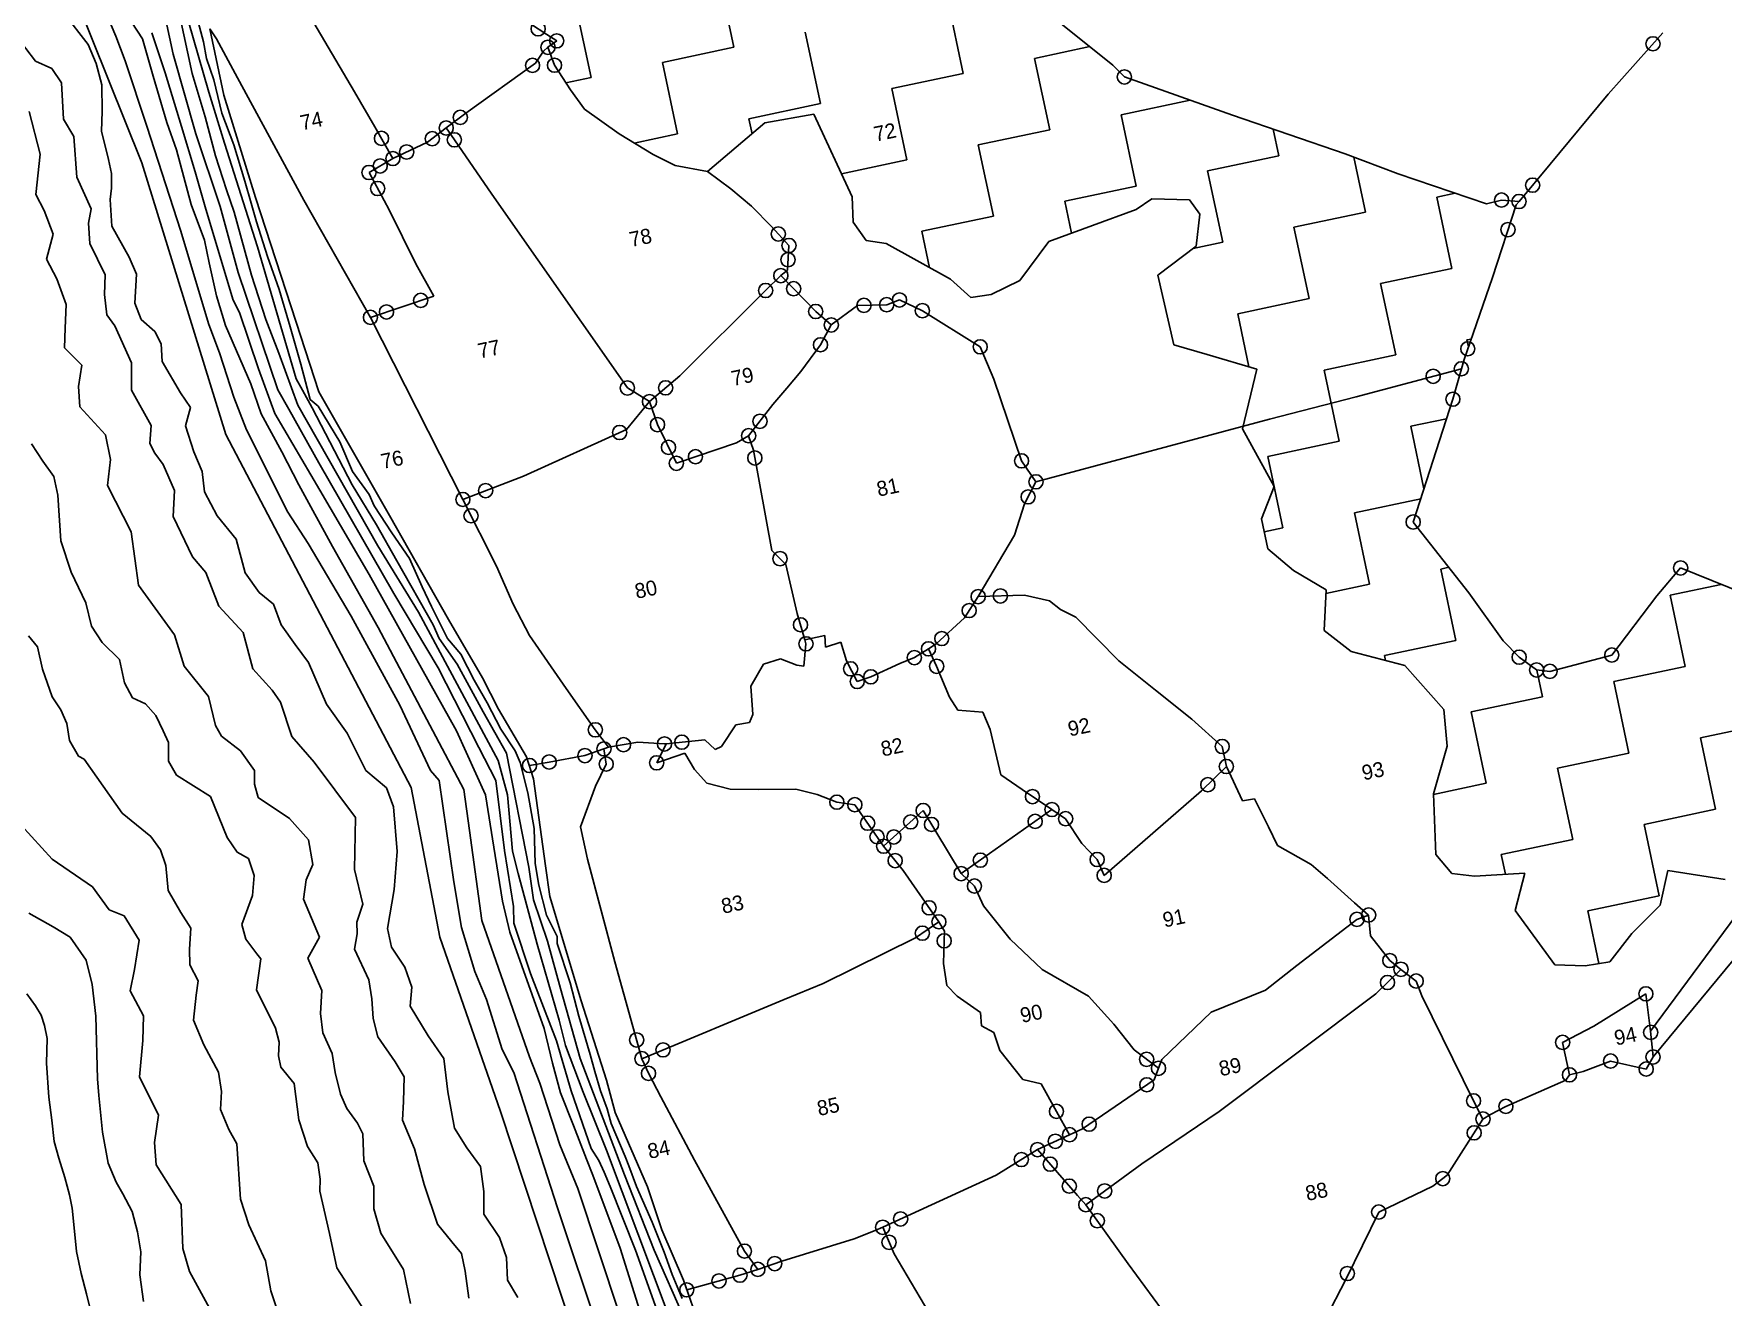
# Model space of a CAD drawing. Header units: metres. Extents: x 349664 to 353992, y 1754751 to 1758067.
# Drawn here: x 350568 to 351622, y 1755196 to 1755985 of the extents above; entities that cross this region are included whole.
import ezdxf
from ezdxf.enums import TextEntityAlignment as Align

# ---------------------------------------------------------------- set-up
doc = ezdxf.new("R2010")
doc.units = ezdxf.units.M
for name, color, linetype in [('LINE_WATER', 4, 'Continuous'), ('POLY_HATCH', 12, 'Continuous'), ('POLY_PARCEL', 6, 'Continuous'), ('POLY_ROAD', 30, 'Continuous'), ('POLY_WATER', 4, 'Continuous'), ('TEXT_PARCEL', 7, 'Continuous'), ('V_BOUND_LINE', 7, 'Continuous')]:
    doc.layers.add(name, color=color, linetype=linetype)
doc.styles.add('kruti dev 050', font='')
doc.styles.get('kruti dev 050').set_extended_font_data('Kruti Dev 050')

msp = doc.modelspace()

# ---------------------------------------------------------------- linework, layer by layer
for centre in [(350882.4, 1755988.3), (350888.5, 1755976.8), (350894, 1755980.8), (351578.4, 1755979), (350878.9, 1755965.5), (350892.6, 1755965.6), (351248.4, 1755958.3), (350833.8, 1755933), (350784.6, 1755919.9), (350816.3, 1755919.7), (350825, 1755926.4), (350800.3, 1755911.4), (350830.1, 1755919), (350776.8, 1755898.6), (350783.8, 1755902.7), (350791.7, 1755907.3), (350782.2, 1755888.6), (351503.3, 1755890.7), (351483.9, 1755881.4), (351494.8, 1755880.5), (351032.3, 1755860.2), (351487.9, 1755862.9), (351039, 1755853), (351038.4, 1755844.1), (351024.4, 1755824.9), (351033.9, 1755834.2), (351041.9, 1755826), (350809.1, 1755818.7), (351085.8, 1755815.6), (351100, 1755816), (351108, 1755819), (350777.7, 1755808.1), (350787.7, 1755811.5), (351055.7, 1755811.8), (351065.4, 1755803.4), (351122.3, 1755812.3), (351058.7, 1755791), (351158.4, 1755789.7), (351462.8, 1755788.5), (351458.8, 1755776), (350938.1, 1755764), (350962, 1755764.1), (351441.2, 1755771.3), (350951.9, 1755755.5), (351453.5, 1755757), (350956.9, 1755741.1), (351020.9, 1755743.2), (350933.3, 1755736.2), (351013.8, 1755734.2), (350963.8, 1755726.9), (350980.6, 1755721.1), (351017.7, 1755720.3), (350968.7, 1755717), (351184.2, 1755718.5), (350849.6, 1755699.9), (351193.2, 1755705.4), (350835.4, 1755694.4), (351188.3, 1755696), (350840.5, 1755684.2), (351428.7, 1755680.3), (351033.4, 1755657.4), (351595.7, 1755651.6), (351151.5, 1755625), (351157.1, 1755633.7), (351171, 1755634.1), (351046.2, 1755616.1), (351049.6, 1755604.2), (351134.4, 1755607.5), (351117.3, 1755595.6), (351126.1, 1755601.1), (351494.9, 1755595.9), (351552.7, 1755597.2), (351077.5, 1755588.6), (351090.1, 1755583.6), (351131.2, 1755590.2), (351505.8, 1755587.9), (351514.1, 1755587), (351081.6, 1755580.7), (350918.1, 1755550.5), (350935.7, 1755541.2), (350961.3, 1755541.7), (350972.1, 1755542.8), (351309.5, 1755540.1), (350889.3, 1755530.4), (350911.6, 1755534.4), (350923.5, 1755538.6), (350924.9, 1755529.1), (350956.4, 1755529.9), (350877, 1755528.2), (351312.1, 1755527.6), (351191, 1755508.8), (351300.5, 1755516.2), (351068.9, 1755505.3), (351080.1, 1755503.7), (351122.8, 1755500.1), (351203.2, 1755500.7), (351088.1, 1755492.2), (351115, 1755493), (351128, 1755491.4), (351192.7, 1755493.3), (351211.7, 1755495), (351094, 1755483.7), (351098.1, 1755477.8), (351104.5, 1755483.6), (351105.3, 1755468.8), (351158.5, 1755469.1), (351231.4, 1755469.5), (351146.5, 1755460.7), (351235.8, 1755459.6), (351154.8, 1755452.9), (351126.5, 1755439.3), (351400.9, 1755434.8), (351122.3, 1755423.5), (351132.6, 1755430.6), (351393.6, 1755432.1), (351135.9, 1755418.7), (351414.1, 1755406.4), (351412.7, 1755392.7), (351421.1, 1755400.9), (351430.6, 1755393.6), (351574, 1755385.6), (351577, 1755361.5), (350943.9, 1755356.8), (350960.4, 1755350.6), (351522, 1755355.3), (350947.2, 1755345.1), (351262.3, 1755344.7), (351269.7, 1755339.1), (351552, 1755343.6), (351578.5, 1755346.2), (350951.3, 1755335.9), (351262.4, 1755328.8), (351526.3, 1755335), (351574.2, 1755338.6), (351466.4, 1755318.8), (351206, 1755312.2), (351486.6, 1755315.3), (351214.2, 1755297.6), (351226.4, 1755304.2), (351466.8, 1755298.8), (351472.3, 1755307.4), (351194.2, 1755288.3), (351205.3, 1755293.5), (351184.1, 1755282.1), (351202.1, 1755279.2), (351214, 1755265.5), (351447.2, 1755270.2), (351236.1, 1755262.5), (351108.7, 1755245), (351224.3, 1755253.9), (351407.2, 1755249.3), (351097.5, 1755239.8), (351231.5, 1755243.9), (351011.2, 1755224.9), (351101.5, 1755230.4), (351019.6, 1755213.5), (351030.1, 1755217.1), (350995.3, 1755206.3), (351008.4, 1755209.9), (351387.6, 1755210.9), (350975.2, 1755200.7)]:
    msp.add_circle(centre, 4.43)
at = {"layer": 'LINE_WATER'}
for p, q in [((350634.9, 1755904.6), (350568.3, 1756071)), ((350618.8, 1755983.8), (350589.3, 1756053.1)), ((350601.4, 1755978.6), (350586.2, 1755998.1)), ((350658.3, 1755998.1), (350666.3, 1755960.5)), ((350676.8, 1755948.8), (350660.8, 1756004.4)), ((350668.7, 1755998.2), (350673.4, 1755980.3)), ((350635.3, 1755982), (350628.8, 1755992.3)), ((350654.5, 1755972.5), (350650, 1755993.7)), ((350568.5, 1755968.2), (350556.5, 1755984)), ((350606.4, 1755966.7), (350601.4, 1755978.6)), ((350624.6, 1755968.4), (350618.8, 1755983.8)), ((350642, 1755958.8), (350635.3, 1755982)), ((350641.2, 1755985.9), (350649.5, 1755960.9)), ((350673.4, 1755980.3), (350675.4, 1755969.8)), ((350578.7, 1755963.6), (350568.5, 1755968.2)), ((350609.9, 1755953.3), (350606.4, 1755966.7)), ((350638.1, 1755927.6), (350624.6, 1755968.4)), ((350668.7, 1755922.8), (350654.5, 1755972.5)), ((350675.4, 1755969.8), (350679.9, 1755956.5)), ((350584.9, 1755954.5), (350578.7, 1755963.6)), ((350650.6, 1755929.8), (350642, 1755958.8)), ((350649.5, 1755960.9), (350659.7, 1755927.3)), ((350666.3, 1755960.5), (350674.5, 1755933.4)), ((350679.9, 1755956.5), (350685, 1755935.6)), ((350586, 1755932), (350584.9, 1755954.5)), ((350610.3, 1755936.8), (350609.9, 1755953.3)), ((350686.6, 1755917), (350676.8, 1755948.8)), ((350571.5, 1755910), (350564.6, 1755936.8)), ((350609.8, 1755924.4), (350610.3, 1755936.8)), ((350685, 1755935.6), (350692.3, 1755915.9)), ((350592.6, 1755921), (350586, 1755932)), ((350614.1, 1755906.8), (350609.8, 1755924.4)), ((350659.4, 1755861.9), (350638.1, 1755927.6)), ((350656.7, 1755912.7), (350650.6, 1755929.8)), ((350659.7, 1755927.3), (350668.2, 1755899)), ((350674.5, 1755933.4), (350680.9, 1755909)), ((350594.3, 1755895.6), (350592.6, 1755921)), ((350683.9, 1755877.4), (350668.7, 1755922.8)), ((350707.1, 1755852.1), (350686.6, 1755917)), ((350692.3, 1755915.9), (350699.3, 1755893.1)), ((350568.8, 1755884.8), (350571.5, 1755910)), ((350616, 1755898), (350614.1, 1755906.8)), ((350687.5, 1755735), (350634.9, 1755904.6)), ((350665.8, 1755878.6), (350656.7, 1755912.7)), ((350680.9, 1755909), (350687.8, 1755887.7)), ((350603.4, 1755875.9), (350594.3, 1755895.6)), ((350616.1, 1755888.8), (350616, 1755898)), ((350668.2, 1755899), (350674.9, 1755875.8)), ((350699.3, 1755893.1), (350703.3, 1755879.5)), ((350574, 1755874.8), (350568.8, 1755884.8)), ((350615.1, 1755881.8), (350616.1, 1755888.8)), ((350616.2, 1755865), (350615.1, 1755881.8)), ((350687.8, 1755887.7), (350692.6, 1755873.9)), ((350579.6, 1755860), (350574, 1755874.8)), ((350601.6, 1755867), (350603.4, 1755875.9)), ((350674.1, 1755856.4), (350665.8, 1755878.6)), ((350674.9, 1755875.8), (350691.9, 1755818.8)), ((350695.1, 1755836.1), (350683.9, 1755877.4)), ((350692.6, 1755873.9), (350703.4, 1755834.4)), ((350703.3, 1755879.5), (350706.5, 1755867.8)), ((350602.4, 1755854.2), (350601.6, 1755867)), ((350627, 1755845.8), (350616.2, 1755865)), ((350676.6, 1755804.2), (350659.4, 1755861.9)), ((350706.5, 1755867.8), (350713.5, 1755846.1)), ((350575.5, 1755844.4), (350579.6, 1755860)), ((350612.1, 1755834.7), (350602.4, 1755854.2)), ((350677.1, 1755842.2), (350674.1, 1755856.4)), ((350731.3, 1755769.8), (350707.1, 1755852.1)), ((350581.8, 1755832.2), (350575.5, 1755844.4)), ((350631.7, 1755835.1), (350627, 1755845.8)), ((350681.5, 1755821.6), (350677.1, 1755842.2)), ((350713.5, 1755846.1), (350720.7, 1755825.5)), ((350587.7, 1755816.2), (350581.8, 1755832.2)), ((350611.6, 1755822.3), (350612.1, 1755834.7)), ((350630.6, 1755817), (350631.7, 1755835.1)), ((350719.8, 1755762.8), (350695.1, 1755836.1)), ((350703.4, 1755834.4), (350712.3, 1755806.7)), ((350613.1, 1755809.7), (350611.6, 1755822.3)), ((350687.2, 1755803.1), (350681.5, 1755821.6)), ((350691.9, 1755818.8), (350696, 1755811.1)), ((350720.7, 1755825.5), (350727.6, 1755802.2)), ((350587.1, 1755801.4), (350587.7, 1755816.2)), ((350618.2, 1755802.8), (350613.1, 1755809.7)), ((350634.6, 1755806.8), (350630.6, 1755817)), ((350696, 1755811.1), (350707.7, 1755776)), ((350586.7, 1755789), (350587.1, 1755801.4)), ((350628.6, 1755779.8), (350618.2, 1755802.8)), ((350643, 1755799.3), (350634.6, 1755806.8)), ((350647.1, 1755791.6), (350643, 1755799.3)), ((350683.6, 1755785.4), (350676.6, 1755804.2)), ((350703, 1755766.7), (350687.2, 1755803.1)), ((350712.3, 1755806.7), (350720.5, 1755785.7)), ((350727.6, 1755802.2), (350734.2, 1755778.8)), ((350597.5, 1755778.3), (350586.7, 1755789)), ((350647.6, 1755780.6), (350647.1, 1755791.6)), ((350595.4, 1755765), (350597.5, 1755778.3)), ((350628.6, 1755762.6), (350628.6, 1755779.8)), ((350659.1, 1755760.9), (350647.6, 1755780.6)), ((350692.4, 1755758.3), (350683.6, 1755785.4)), ((350707.7, 1755776), (350718, 1755748)), ((350720.5, 1755785.7), (350732.3, 1755753.3)), ((350734.2, 1755778.8), (350740, 1755756.9)), ((350709.4, 1755747.8), (350703, 1755766.7)), ((350735.3, 1755762.7), (350731.3, 1755769.8)), ((350596.3, 1755752.2), (350595.4, 1755765)), ((350640.7, 1755740.5), (350628.6, 1755762.6)), ((350665.4, 1755751.8), (350659.1, 1755760.9)), ((350700.4, 1755737.9), (350692.4, 1755758.3)), ((350726.7, 1755750.7), (350719.8, 1755762.8)), ((350741.3, 1755751.6), (350735.3, 1755762.7)), ((350740, 1755756.9), (350745, 1755752.7)), ((350612.3, 1755734.7), (350596.3, 1755752.2)), ((350662.3, 1755740.3), (350665.4, 1755751.8)), ((350722.4, 1755724.1), (350709.4, 1755747.8)), ((350718, 1755748), (350746, 1755700.1)), ((350745.5, 1755717.2), (350726.7, 1755750.7)), ((350732.3, 1755753.3), (350782.3, 1755665.4)), ((350766.3, 1755703.6), (350741.3, 1755751.6)), ((350745, 1755752.7), (350758.5, 1755730.3)), ((350615.5, 1755719.4), (350612.3, 1755734.7)), ((350640, 1755729.3), (350640.7, 1755740.5)), ((350667.5, 1755724.2), (350662.3, 1755740.3)), ((350803.1, 1755514.5), (350687.5, 1755735)), ((350726.1, 1755686.4), (350700.4, 1755737.9)), ((350566, 1755729.2), (350573.2, 1755718.4)), ((350643.1, 1755723.2), (350640, 1755729.3)), ((350672.6, 1755711.8), (350667.5, 1755724.2)), ((350732.9, 1755703.5), (350722.4, 1755724.1)), ((350758.5, 1755730.3), (350766.5, 1755711.8)), ((350573.2, 1755718.4), (350580.1, 1755708.8)), ((350613.5, 1755703), (350615.5, 1755719.4)), ((350648.3, 1755716.3), (350643.1, 1755723.2)), ((350655.4, 1755700), (350648.3, 1755716.3)), ((350792.4, 1755635.6), (350745.5, 1755717.2)), ((350580.1, 1755708.8), (350582.6, 1755697)), ((350628.2, 1755674.1), (350613.5, 1755703)), ((350674, 1755699.1), (350672.6, 1755711.8)), ((350754.1, 1755665.1), (350732.9, 1755703.5)), ((350781.4, 1755678.5), (350766.3, 1755703.6)), ((350766.5, 1755711.8), (350776.9, 1755697.5)), ((350582.6, 1755697), (350584.4, 1755668.5)), ((350654.5, 1755683.8), (350655.4, 1755700)), ((350682.1, 1755684.2), (350674, 1755699.1)), ((350746, 1755700.1), (350776.8, 1755647.6)), ((350776.9, 1755697.5), (350780.1, 1755690.5)), ((350666.6, 1755658.6), (350654.5, 1755683.8)), ((350693.9, 1755669.5), (350682.1, 1755684.2)), ((350738.9, 1755666.9), (350726.1, 1755686.4)), ((350780.1, 1755690.5), (350791.1, 1755673.6)), ((350632.8, 1755640.8), (350628.2, 1755674.1)), ((350794.2, 1755656), (350781.4, 1755678.5)), ((350791.1, 1755673.6), (350802.1, 1755657.6)), ((350584.4, 1755668.5), (350590.9, 1755648.9)), ((350699.5, 1755648.5), (350693.9, 1755669.5)), ((350765.7, 1755621.5), (350738.9, 1755666.9)), ((350782.6, 1755614.5), (350754.1, 1755665.1)), ((350782.3, 1755665.4), (350807.7, 1755624)), ((350674.9, 1755648.7), (350666.6, 1755658.6)), ((350816.9, 1755616.1), (350794.2, 1755656)), ((350802.1, 1755657.6), (350809.9, 1755639.9)), ((350590.9, 1755648.9), (350599.9, 1755629.9)), ((350655.4, 1755609.9), (350632.8, 1755640.8)), ((350683, 1755627.7), (350674.9, 1755648.7)), ((350708.3, 1755636.2), (350699.5, 1755648.5)), ((350776.8, 1755647.6), (350831.4, 1755549.8)), ((350809.9, 1755639.9), (350815.8, 1755627.6)), ((350599.9, 1755629.9), (350603.6, 1755615.3)), ((350717.2, 1755628.9), (350708.3, 1755636.2)), ((350721.9, 1755616), (350717.2, 1755628.9)), ((350820, 1755589.2), (350792.4, 1755635.6)), ((350698.2, 1755611.2), (350683, 1755627.7)), ((350796, 1755565.8), (350765.7, 1755621.5)), ((350807.7, 1755624), (350857.5, 1755531.3)), ((350815.8, 1755627.6), (350821.3, 1755616.7)), ((350564.2, 1755609.2), (350569.9, 1755602.4)), ((350603.6, 1755615.3), (350610.1, 1755605)), ((350661.4, 1755590.2), (350655.4, 1755609.9)), ((350704.3, 1755588.6), (350698.2, 1755611.2)), ((350730.6, 1755603.7), (350721.9, 1755616)), ((350816.6, 1755549.8), (350782.6, 1755614.5)), ((350820.5, 1755607.6), (350816.9, 1755616.1)), ((350831.9, 1755591.6), (350820.5, 1755607.6)), ((350821.3, 1755616.7), (350825.8, 1755607.6)), ((350825.8, 1755607.6), (350834.1, 1755597.7)), ((350569.9, 1755602.4), (350572.9, 1755588.3)), ((350610.1, 1755605), (350621, 1755594.4)), ((350739.1, 1755592.6), (350730.6, 1755603.7)), ((350834.1, 1755597.7), (350842.5, 1755581.6)), ((350572.9, 1755588.3), (350579, 1755571.1)), ((350621, 1755594.4), (350624.1, 1755579.9)), ((350676.5, 1755571.3), (350661.4, 1755590.2)), ((350716.4, 1755575.2), (350704.3, 1755588.6)), ((350750.2, 1755566.6), (350739.1, 1755592.6)), ((350845.4, 1755539.5), (350820, 1755589.2)), ((350848, 1755561.8), (350831.9, 1755591.6)), ((350624.1, 1755579.9), (350629.1, 1755570.5)), ((350842.5, 1755581.6), (350850.5, 1755567.3)), ((350579, 1755571.1), (350584.4, 1755563)), ((350629.1, 1755570.5), (350637.3, 1755566.7)), ((350637.3, 1755566.7), (350643.8, 1755559.4)), ((350680.9, 1755553.1), (350676.5, 1755571.3)), ((350721.6, 1755567.7), (350716.4, 1755575.2)), ((350728.6, 1755546.4), (350721.6, 1755567.7)), ((350763.2, 1755548.5), (350750.2, 1755566.6)), ((350815.1, 1755525.1), (350796, 1755565.8)), ((350850.5, 1755567.3), (350859, 1755551)), ((350584.4, 1755563), (350588.1, 1755554.5)), ((350588.1, 1755554.5), (350589.7, 1755543.8)), ((350643.8, 1755559.4), (350648.3, 1755549.9)), ((350862.7, 1755536), (350848, 1755561.8)), ((350648.3, 1755549.9), (350651.6, 1755542.6)), ((350684.8, 1755546.6), (350680.9, 1755553.1)), ((350696.6, 1755537.4), (350684.8, 1755546.6)), ((350742.5, 1755530.3), (350728.6, 1755546.4)), ((350774.9, 1755525.1), (350763.2, 1755548.5)), ((350836, 1755513.3), (350816.6, 1755549.8)), ((350831.4, 1755549.8), (350849.6, 1755510)), ((350859, 1755551), (350868.1, 1755537.4)), ((350589.7, 1755543.8), (350595.5, 1755534)), ((350595.5, 1755534), (350598.9, 1755532.2)), ((350651.6, 1755542.6), (350651.6, 1755530.9)), ((350705.3, 1755525.1), (350696.6, 1755537.4)), ((350855.9, 1755518.9), (350845.4, 1755539.5)), ((350876.6, 1755464.7), (350862.7, 1755536)), ((350868.1, 1755537.4), (350871.1, 1755530)), ((350598.9, 1755532.2), (350622.7, 1755498.5)), ((350651.6, 1755530.9), (350656.6, 1755522.1)), ((350705.3, 1755516.5), (350705.3, 1755525.1)), ((350768.3, 1755495.7), (350742.5, 1755530.3)), ((350787.7, 1755514.3), (350774.9, 1755525.1)), ((350820.7, 1755518.9), (350815.1, 1755525.1)), ((350857.5, 1755531.3), (350863.3, 1755509.8)), ((350871.1, 1755530), (350876, 1755511.2)), ((350656.6, 1755522.1), (350677.9, 1755508.8)), ((350707.6, 1755508.3), (350705.3, 1755516.5)), ((350792.1, 1755502.3), (350787.7, 1755514.3)), ((350821, 1755421.1), (350803.1, 1755514.5)), ((350829.8, 1755455.6), (350820.7, 1755518.9)), ((350839.6, 1755487.7), (350836, 1755513.3)), ((350861.4, 1755475.2), (350855.9, 1755518.9)), ((350677.9, 1755508.8), (350688.2, 1755483.3)), ((350727.1, 1755495.2), (350707.6, 1755508.3)), ((350794.3, 1755474.5), (350792.1, 1755502.3)), ((350849.6, 1755510), (350854.7, 1755477.2)), ((350863.3, 1755509.8), (350866.4, 1755474.8)), ((350876, 1755511.2), (350880, 1755488.9)), ((350622.7, 1755498.5), (350640.6, 1755483.8)), ((350739.1, 1755481.8), (350727.1, 1755495.2)), ((350767.7, 1755463.2), (350768.3, 1755495.7)), ((350578.9, 1755469.8), (350559.6, 1755491)), ((350640.6, 1755483.8), (350646.7, 1755475.5)), ((350688.2, 1755483.3), (350694.4, 1755474.1)), ((350741.7, 1755466.4), (350739.1, 1755481.8)), ((350847.2, 1755431.5), (350839.6, 1755487.7)), ((350880, 1755488.9), (350880.6, 1755467)), ((350646.7, 1755475.5), (350650, 1755465.7)), ((350694.4, 1755474.1), (350701.5, 1755470.1)), ((350701.5, 1755470.1), (350705, 1755459.5)), ((350792.6, 1755450.8), (350794.3, 1755474.5)), ((350854.7, 1755477.2), (350860.1, 1755443.4)), ((350867, 1755440.1), (350861.4, 1755475.2)), ((350866.4, 1755474.8), (350870, 1755460.8)), ((350604.1, 1755452.4), (350578.9, 1755469.8)), ((350650, 1755465.7), (350651.4, 1755450.1)), ((350737.6, 1755456.9), (350741.7, 1755466.4)), ((350772.9, 1755441.6), (350767.7, 1755463.2)), ((350870, 1755460.8), (350881.8, 1755416.6)), ((350879.6, 1755444.4), (350876.6, 1755464.7)), ((350880.6, 1755467), (350882.8, 1755453.4)), ((350614.5, 1755438), (350604.1, 1755452.4)), ((350651.4, 1755450.1), (350659.3, 1755436.3)), ((350705, 1755459.5), (350704, 1755447)), ((350735.8, 1755444.8), (350737.6, 1755456.9)), ((350788.4, 1755426.5), (350792.6, 1755450.8)), ((350834.6, 1755427.1), (350829.8, 1755455.6)), ((350882.8, 1755453.4), (350887.6, 1755434.8)), ((350704, 1755447), (350697.3, 1755429)), ((350745.8, 1755421.1), (350735.8, 1755444.8)), ((350769.2, 1755430.3), (350772.9, 1755441.6)), ((350860.1, 1755443.4), (350864.8, 1755424.1)), ((350867.3, 1755429.7), (350867, 1755440.1)), ((350888.2, 1755418.5), (350879.6, 1755444.4)), ((350579.7, 1755427.5), (350564.4, 1755436)), ((350623.9, 1755434.4), (350614.5, 1755438)), ((350633.3, 1755419.2), (350623.9, 1755434.4)), ((350659.3, 1755436.3), (350665.6, 1755426.6)), ((350697.3, 1755429), (350699.9, 1755419.7)), ((350769.5, 1755423), (350769.2, 1755430.3)), ((350876.9, 1755346.3), (350847.2, 1755431.5)), ((350877.7, 1755398.3), (350867.3, 1755429.7)), ((350887.6, 1755434.8), (350894.3, 1755421.5)), ((350590.3, 1755421.1), (350579.7, 1755427.5)), ((350600.2, 1755406.6), (350590.3, 1755421.1)), ((350630.4, 1755400.7), (350633.3, 1755419.2)), ((350665.6, 1755426.6), (350664.7, 1755413.5)), ((350699.9, 1755419.7), (350706.7, 1755410.6)), ((350738.7, 1755407.9), (350745.8, 1755421.1)), ((350767.8, 1755413.4), (350769.5, 1755423)), ((350790.9, 1755414.7), (350788.4, 1755426.5)), ((350858.8, 1755312.2), (350821, 1755421.1)), ((350842.8, 1755399.6), (350834.6, 1755427.1)), ((350864.8, 1755424.1), (350886.1, 1755364)), ((350896.3, 1755388.9), (350888.2, 1755418.5)), ((350894.3, 1755421.5), (350894.3, 1755417)), ((350664.7, 1755413.5), (350664.9, 1755403.7)), ((350709.2, 1755407.5), (350706.5, 1755388.2)), ((350706.7, 1755410.6), (350709.2, 1755407.5)), ((350747.3, 1755387.6), (350738.7, 1755407.9)), ((350776.7, 1755394.4), (350767.8, 1755413.4)), ((350799.1, 1755402.3), (350790.9, 1755414.7)), ((350881.8, 1755416.6), (350895.5, 1755369.1)), ((350894.3, 1755417), (350902.3, 1755392.4)), ((350604, 1755391.4), (350600.2, 1755406.6)), ((350627.7, 1755387.4), (350630.4, 1755400.7)), ((350664.9, 1755403.7), (350670.1, 1755393.7)), ((350803.6, 1755389.7), (350799.1, 1755402.3)), ((350850.2, 1755382), (350842.8, 1755399.6)), ((350885.8, 1755377.3), (350877.7, 1755398.3)), ((350563.2, 1755385.7), (350568.5, 1755378.2)), ((350606.3, 1755371.6), (350604, 1755391.4)), ((350635.9, 1755371.9), (350627.7, 1755387.4)), ((350670.1, 1755393.7), (350668.9, 1755384.8)), ((350706.5, 1755388.2), (350718.4, 1755364.2)), ((350746.6, 1755373.3), (350747.3, 1755387.6)), ((350778.6, 1755382.5), (350776.7, 1755394.4)), ((350802.4, 1755377.8), (350803.6, 1755389.7)), ((350908.6, 1755345.3), (350896.3, 1755388.9)), ((350902.3, 1755392.4), (350907.9, 1755371.7)), ((350568.5, 1755378.2), (350572.2, 1755372.3)), ((350668.9, 1755384.8), (350667.3, 1755369.1)), ((350779.4, 1755370.3), (350778.6, 1755382.5)), ((350813.7, 1755359.3), (350802.4, 1755377.8)), ((350859.9, 1755350.9), (350850.2, 1755382)), ((350893.9, 1755356.3), (350885.8, 1755377.3)), ((350572.2, 1755372.3), (350574.2, 1755365.9)), ((350574.2, 1755365.9), (350575.9, 1755357.7)), ((350607.2, 1755332.5), (350606.3, 1755371.6)), ((350635.5, 1755356.4), (350635.9, 1755371.9)), ((350667.3, 1755369.1), (350673.6, 1755353.8)), ((350747.9, 1755361.2), (350746.6, 1755373.3)), ((350782.4, 1755358.7), (350779.4, 1755370.3)), ((350895.5, 1755369.1), (350899.5, 1755353.3)), ((350907.9, 1755371.7), (350914.9, 1755347.7)), ((350575.9, 1755357.7), (350575.5, 1755342.2)), ((350633.5, 1755333.8), (350635.5, 1755356.4)), ((350718.4, 1755364.2), (350720.8, 1755355.5)), ((350720.8, 1755355.5), (350720.2, 1755346.8)), ((350753.7, 1755348.3), (350747.9, 1755361.2)), ((350793.1, 1755343.1), (350782.4, 1755358.7)), ((350823.5, 1755345.3), (350813.7, 1755359.3)), ((350886.1, 1755364), (350891.3, 1755342.4)), ((350903, 1755325), (350893.9, 1755356.3)), ((350673.6, 1755353.8), (350682.8, 1755336.7)), ((350720.2, 1755346.8), (350721.7, 1755339.7)), ((350755.6, 1755336.4), (350753.7, 1755348.3)), ((350826, 1755324.3), (350823.5, 1755345.3)), ((350867.3, 1755336.4), (350859.9, 1755350.9)), ((350883.4, 1755329.9), (350876.9, 1755346.3)), ((350899.5, 1755353.3), (350910.5, 1755324.2)), ((350936.3, 1755272.5), (350908.6, 1755345.3)), ((350914.9, 1755347.7), (350917.8, 1755337.1)), ((350575.5, 1755342.2), (350576.9, 1755321)), ((350645.3, 1755309.9), (350633.5, 1755333.8)), ((350682.8, 1755336.7), (350684.8, 1755324.5)), ((350721.7, 1755339.7), (350730, 1755329.7)), ((350759.1, 1755323), (350755.6, 1755336.4)), ((350798.8, 1755333.8), (350793.1, 1755343.1)), ((350798.4, 1755318.4), (350798.8, 1755333.8)), ((350894.4, 1755252), (350867.3, 1755336.4)), ((350891.3, 1755342.4), (350896.4, 1755323.8)), ((350917.8, 1755337.1), (350921.3, 1755325)), ((350608.1, 1755322.2), (350607.2, 1755332.5)), ((350684.8, 1755324.5), (350684.1, 1755313.3)), ((350730, 1755329.7), (350732.9, 1755307)), ((350762.9, 1755313.9), (350759.1, 1755323)), ((350830.2, 1755301.8), (350826, 1755324.3)), ((350895.9, 1755291.3), (350883.4, 1755329.9)), ((350896.4, 1755323.8), (350904.5, 1755303.3)), ((350915.6, 1755289.1), (350903, 1755325)), ((350910.5, 1755324.2), (350925, 1755287.9)), ((350921.3, 1755325), (350925.4, 1755313.7)), ((350576.9, 1755321), (350578.7, 1755306.6)), ((350610.5, 1755299.3), (350608.1, 1755322.2)), ((350684.1, 1755313.3), (350689.2, 1755300.8)), ((350769.7, 1755304.9), (350762.9, 1755313.9)), ((350797.8, 1755306.8), (350798.4, 1755318.4)), ((350909.7, 1755158.7), (350858.8, 1755312.2)), ((350925.4, 1755313.7), (350928, 1755304.7)), ((350578.7, 1755306.6), (350580.2, 1755293.4)), ((350642.8, 1755292.7), (350645.3, 1755309.9)), ((350732.9, 1755307), (350738.3, 1755290.3)), ((350773, 1755298.2), (350769.7, 1755304.9)), ((350805.3, 1755288.7), (350797.8, 1755306.8)), ((350837.8, 1755289.4), (350830.2, 1755301.8)), ((350904.5, 1755303.3), (350912.6, 1755282.3)), ((350928, 1755304.7), (350936.7, 1755284.1)), ((350580.2, 1755293.4), (350583.1, 1755282.9)), ((350614, 1755279.8), (350610.5, 1755299.3)), ((350643.9, 1755278.8), (350642.8, 1755292.7)), ((350689.2, 1755300.8), (350694.2, 1755292)), ((350694.2, 1755292), (350696.5, 1755257.4)), ((350773.5, 1755281.3), (350773, 1755298.2)), ((350907.2, 1755264.1), (350895.9, 1755291.3)), ((350583.1, 1755282.9), (350586.9, 1755270.8)), ((350738.3, 1755290.3), (350744.8, 1755280)), ((350779.9, 1755265.5), (350773.5, 1755281.3)), ((350811.2, 1755266.5), (350805.3, 1755288.7)), ((350846.4, 1755277.7), (350837.8, 1755289.4)), ((350912.6, 1755282.3), (350916.6, 1755272.3)), ((350920.3, 1755281.5), (350915.6, 1755289.1)), ((350923.7, 1755274.2), (350920.3, 1755281.5)), ((350925, 1755287.9), (350964.3, 1755183.8)), ((350936.7, 1755284.1), (350939.1, 1755278.2)), ((350586.9, 1755270.8), (350589.8, 1755260)), ((350619, 1755267.9), (350614, 1755279.8)), ((350659.6, 1755254.1), (350643.9, 1755278.8)), ((350744.8, 1755280), (350746.3, 1755269.8)), ((350746.3, 1755269.8), (350746, 1755262.4)), ((350848.5, 1755262.2), (350846.4, 1755277.7)), ((350916.6, 1755272.3), (350933.6, 1755226.7)), ((350927.4, 1755265.2), (350923.7, 1755274.2)), ((350954.9, 1755225.4), (350936.3, 1755272.5)), ((350939.1, 1755278.2), (350943.8, 1755265.2)), ((350589.8, 1755260), (350591.5, 1755251.7)), ((350623, 1755260.7), (350619, 1755267.9)), ((350629, 1755249.7), (350623, 1755260.7)), ((350746, 1755262.4), (350752.2, 1755236)), ((350779.8, 1755251.3), (350779.9, 1755265.5)), ((350819.5, 1755241.8), (350811.2, 1755266.5)), ((350848.4, 1755248), (350848.5, 1755262.2)), ((350933.1, 1755185.5), (350907.2, 1755264.1)), ((350943.2, 1755225.4), (350927.4, 1755265.2)), ((350943.8, 1755265.2), (350953.5, 1755242.9)), ((350591.5, 1755251.7), (350592.5, 1755241.5)), ((350632.3, 1755236.9), (350629, 1755249.7)), ((350660.5, 1755226.6), (350659.6, 1755254.1)), ((350696.5, 1755257.4), (350701.8, 1755241.3)), ((350784.2, 1755236.2), (350779.8, 1755251.3)), ((350922.7, 1755167.5), (350894.4, 1755252)), ((350592.5, 1755241.5), (350594.2, 1755224.6)), ((350701.8, 1755241.3), (350712.1, 1755218.9)), ((350828.6, 1755230.8), (350819.5, 1755241.8)), ((350858.2, 1755233.5), (350848.4, 1755248)), ((350953.5, 1755242.9), (350961, 1755224.2)), ((350634.4, 1755224.4), (350632.3, 1755236.9)), ((350752.2, 1755236), (350756.8, 1755214.5)), ((350798.3, 1755213.4), (350784.2, 1755236.2)), ((350834.5, 1755223.5), (350828.6, 1755230.8)), ((350862.7, 1755220.9), (350858.2, 1755233.5)), ((350594.2, 1755224.6), (350597.1, 1755211)), ((350633.7, 1755210.1), (350634.4, 1755224.4)), ((350664.8, 1755212.2), (350660.5, 1755226.6)), ((350712.1, 1755218.9), (350715.5, 1755200)), ((350836.8, 1755212.3), (350834.5, 1755223.5)), ((350863.2, 1755206.8), (350862.7, 1755220.9)), ((350933.6, 1755226.7), (350946.8, 1755184.8)), ((350956.6, 1755188.3), (350943.2, 1755225.4)), ((350973.8, 1755182.6), (350954.9, 1755225.4)), ((350961, 1755224.2), (350966.1, 1755210.3)), ((350597.1, 1755211), (350600.4, 1755198.2)), ((350636, 1755193.4), (350633.7, 1755210.1)), ((350679.8, 1755184.6), (350664.8, 1755212.2)), ((350756.8, 1755214.5), (350774.2, 1755187.4)), ((350802.8, 1755192.2), (350798.3, 1755213.4)), ((350839.1, 1755195.5), (350836.8, 1755212.3)), ((350869.8, 1755195.9), (350863.2, 1755206.8)), ((350966.1, 1755210.3), (350972.4, 1755195.3)), ((350600.4, 1755198.2), (350604.2, 1755183)), ((350715.5, 1755200), (350726.8, 1755166.7))]:
    msp.add_line(p, q, dxfattribs=at)
at = {"layer": 'POLY_HATCH', "linetype": 'Continuous'}
for p, q in [((351004.6, 1755976.8), (350995.2, 1756021.4)), ((350915.4, 1755957.9), (350906, 1756002.5)), ((351147.8, 1755960.5), (351138.3, 1756005)), ((350960, 1755967.4), (351004.6, 1755976.8)), ((351058.6, 1755941.6), (351049.2, 1755986.2)), ((351192.3, 1755969.9), (351226.9, 1755977.2)), ((350969.4, 1755922.8), (350960, 1755967.4)), ((351201.8, 1755925.3), (351192.3, 1755969.9)), ((350899.7, 1755954.6), (350915.4, 1755957.9)), ((351103.2, 1755951), (351147.8, 1755960.5)), ((351112.6, 1755906.5), (351103.2, 1755951)), ((351014, 1755932.2), (351058.6, 1755941.6)), ((351246.3, 1755934.7), (351289.5, 1755943.8)), ((351255.8, 1755890.1), (351246.3, 1755934.7)), ((351016, 1755922.8), (351014, 1755932.2)), ((351157.2, 1755915.9), (351201.8, 1755925.3)), ((351344.9, 1755909), (351341.4, 1755925.7)), ((350942.3, 1755917), (350969.4, 1755922.8)), ((351166.6, 1755871.3), (351157.2, 1755915.9)), ((351071.8, 1755897.8), (351112.6, 1755906.5)), ((351300.3, 1755899.6), (351344.9, 1755909)), ((351398.9, 1755873.8), (351391.7, 1755908.1)), ((351309.8, 1755855), (351300.3, 1755899.6)), ((351211.2, 1755880.7), (351255.8, 1755890.1)), ((351443.5, 1755883.2), (351455, 1755885.7)), ((351452.9, 1755838.7), (351443.5, 1755883.2)), ((351122, 1755861.9), (351166.6, 1755871.3)), ((351215.4, 1755860.7), (351211.2, 1755880.7)), ((351354.3, 1755864.4), (351398.9, 1755873.8)), ((351126.8, 1755839.1), (351122, 1755861.9)), ((351363.8, 1755819.8), (351354.3, 1755864.4)), ((351291.4, 1755851.1), (351309.8, 1755855)), ((351408.3, 1755829.2), (351452.9, 1755838.7)), ((351417.8, 1755784.7), (351408.3, 1755829.2)), ((351319.2, 1755810.4), (351363.8, 1755819.8)), ((351326.2, 1755777.2), (351319.2, 1755810.4)), ((351462.3, 1755794.1), (351464.9, 1755794.6)), ((351463.3, 1755789.8), (351462.3, 1755794.1)), ((351373.2, 1755775.2), (351417.8, 1755784.7)), ((351382.6, 1755730.7), (351373.2, 1755775.2)), ((351427.2, 1755740.1), (351449.5, 1755744.8)), ((351435.4, 1755701.1), (351427.2, 1755740.1)), ((351338, 1755721.2), (351382.6, 1755730.7)), ((351347.4, 1755676.7), (351338, 1755721.2)), ((351392, 1755686.1), (351433.4, 1755694.8)), ((351401.4, 1755641.5), (351392, 1755686.1)), ((351335.7, 1755674.2), (351347.4, 1755676.7)), ((351446, 1755650.9), (351451, 1755652)), ((351455.4, 1755606.3), (351446, 1755650.9)), ((351374.2, 1755635.7), (351401.4, 1755641.5)), ((351589.2, 1755634.6), (351621, 1755641.3)), ((351598.6, 1755590), (351589.2, 1755634.6)), ((351410.9, 1755596.9), (351455.4, 1755606.3)), ((351411.5, 1755593.7), (351410.9, 1755596.9)), ((351509.4, 1755571.2), (351505.9, 1755587.8)), ((351554, 1755580.6), (351598.6, 1755590)), ((351563.4, 1755536), (351554, 1755580.6)), ((351464.9, 1755561.8), (351509.4, 1755571.2)), ((351474.3, 1755517.2), (351464.9, 1755561.8)), ((351608, 1755545.4), (351652.6, 1755554.9)), ((351617.5, 1755500.9), (351608, 1755545.4)), ((351518.9, 1755526.6), (351563.4, 1755536)), ((351528.3, 1755482), (351518.9, 1755526.6)), ((351441.3, 1755510.2), (351474.3, 1755517.2)), ((351572.9, 1755491.4), (351617.5, 1755500.9)), ((351582.3, 1755446.9), (351572.9, 1755491.4)), ((351483.7, 1755472.6), (351528.3, 1755482)), ((351486.3, 1755460.3), (351483.7, 1755472.6)), ((351537.7, 1755437.4), (351582.3, 1755446.9)), ((351544.7, 1755404.5), (351537.7, 1755437.4))]:
    msp.add_line(p, q, dxfattribs=at)
at = {"layer": 'POLY_HATCH'}
for p, q in [((351241.3, 1755965.7), (351185.9, 1756010.1)), ((350877.7, 1755991.4), (350887.9, 1755984.7)), ((350887.9, 1755984.7), (350894, 1755980.8)), ((350894, 1755980.8), (350888.5, 1755976.8)), ((350888.5, 1755976.8), (350892.6, 1755965.6)), ((350892.6, 1755965.6), (350902.5, 1755950.3)), ((351248.4, 1755958.3), (351241.3, 1755965.7)), ((351315.9, 1755934.5), (351248.4, 1755958.3)), ((350902.5, 1755950.3), (350911.3, 1755938.2)), ((350911.3, 1755938.2), (350933, 1755922.7)), ((351024, 1755929.6), (351054.5, 1755935.1)), ((351054.5, 1755935.1), (351078.5, 1755883.3)), ((351386.3, 1755910.2), (351315.9, 1755934.5)), ((350988.1, 1755899.3), (351024, 1755929.6)), ((350933, 1755922.7), (350954.2, 1755909.8)), ((350954.2, 1755909.8), (350967.9, 1755903)), ((350967.9, 1755903), (350988.1, 1755899.3)), ((351419.4, 1755897.7), (351386.3, 1755910.2)), ((351474.5, 1755879.1), (351419.4, 1755897.7)), ((351078.5, 1755883.3), (351079.1, 1755867.6)), ((351255.8, 1755875.4), (351265.6, 1755882.1)), ((351265.6, 1755882.1), (351289.1, 1755881.5)), ((351289.1, 1755881.5), (351295.6, 1755872.6)), ((351483.9, 1755881.4), (351474.5, 1755879.1)), ((351494.8, 1755880.5), (351483.9, 1755881.4)), ((351201.3, 1755855.5), (351255.8, 1755875.4)), ((351295.6, 1755872.6), (351293.3, 1755852.6)), ((351478.2, 1755833.1), (351493, 1755878.3)), ((351493, 1755878.3), (351494.8, 1755880.5)), ((351079.1, 1755867.6), (351087.1, 1755856.2)), ((351087.1, 1755856.2), (351099.6, 1755854.2)), ((351099.6, 1755854.2), (351139.8, 1755831.9)), ((351183.1, 1755831.1), (351201.3, 1755855.5)), ((351293.3, 1755852.6), (351269.2, 1755834.4)), ((351139.8, 1755831.9), (351152.5, 1755820.6)), ((351165.2, 1755822.4), (351183.1, 1755831.1)), ((351269.2, 1755834.4), (351279.3, 1755790.9)), ((351460.3, 1755781.1), (351478.2, 1755833.1)), ((351152.5, 1755820.6), (351165.2, 1755822.4)), ((351279.3, 1755790.9), (351300.1, 1755785)), ((351300.1, 1755785), (351331, 1755775.7)), ((351453.5, 1755757), (351458.8, 1755776)), ((351458.8, 1755776), (351460.3, 1755781.1)), ((351331, 1755775.7), (351322.1, 1755738.4)), ((351428.7, 1755680.3), (351453.5, 1755757)), ((351322.1, 1755738.4), (351341.9, 1755702.5)), ((351341.9, 1755702.5), (351334, 1755682.2)), ((351334, 1755682.2), (351338, 1755663.5)), ((351463.5, 1755636.1), (351428.7, 1755680.3)), ((351338, 1755663.5), (351353.9, 1755650)), ((351353.9, 1755650), (351374.3, 1755638)), ((351595.7, 1755651.6), (351580.9, 1755634.1)), ((351704.6, 1755607.5), (351595.7, 1755651.6)), ((351374.3, 1755638), (351373.1, 1755612.6)), ((351484.9, 1755606), (351463.5, 1755636.1)), ((351580.9, 1755634.1), (351552.7, 1755597.2)), ((351373.1, 1755612.6), (351389.9, 1755599.4)), ((351389.9, 1755599.4), (351423.5, 1755590.6)), ((351494.9, 1755595.9), (351484.9, 1755606)), ((351552.7, 1755597.2), (351514.1, 1755587)), ((351423.5, 1755590.6), (351447.9, 1755563.2)), ((351505.8, 1755587.9), (351494.9, 1755595.9)), ((351514.1, 1755587), (351505.8, 1755587.9)), ((351447.9, 1755563.2), (351450, 1755540.3)), ((351450, 1755540.3), (351441.3, 1755510.5)), ((351441.3, 1755510.5), (351442.8, 1755472.6)), ((351442.8, 1755472.6), (351452.8, 1755460.7)), ((351452.8, 1755460.7), (351467.1, 1755459.1)), ((351467.1, 1755459.1), (351498.4, 1755461)), ((351498.4, 1755461), (351492.3, 1755437.7)), ((351583, 1755441), (351587.8, 1755462.6)), ((351587.8, 1755462.6), (351623.5, 1755457.1)), ((351565.3, 1755423.3), (351583, 1755441)), ((351492.3, 1755437.7), (351517.2, 1755403.8)), ((351551.4, 1755405.5), (351565.3, 1755423.3)), ((351517.2, 1755403.8), (351536, 1755403.1)), ((351536, 1755403.1), (351551.4, 1755405.5))]:
    msp.add_line(p, q, dxfattribs=at)
at = {"layer": 'POLY_PARCEL'}
for p, q in [((350725.8, 1756020.1), (350767.8, 1755949)), ((351241.3, 1755965.7), (351185.9, 1756010.1)), ((350681.6, 1755982), (350677.4, 1755988.4)), ((350877.7, 1755991.4), (350887.9, 1755984.7)), ((350694.7, 1755957.8), (350681.6, 1755982)), ((350885.7, 1755974.3), (350888.5, 1755976.8)), ((350887.9, 1755984.7), (350894, 1755980.8)), ((350894, 1755980.8), (350888.5, 1755976.8)), ((350888.5, 1755976.8), (350892.6, 1755965.6)), ((351550.5, 1755947.5), (351584.6, 1755985.9)), ((350837.3, 1755935.7), (350880.8, 1755966.9)), ((350880.8, 1755966.9), (350885.7, 1755974.3)), ((350736.2, 1755881.3), (350694.7, 1755957.8)), ((350892.6, 1755965.6), (350902.5, 1755950.3)), ((351248.4, 1755958.3), (351241.3, 1755965.7)), ((351315.9, 1755934.5), (351248.4, 1755958.3)), ((350767.8, 1755949), (350780.4, 1755927.2)), ((350902.5, 1755950.3), (350911.3, 1755938.2)), ((351514.2, 1755903.9), (351550.5, 1755947.5)), ((350825, 1755926.4), (350837.3, 1755935.7)), ((350911.3, 1755938.2), (350933, 1755922.7)), ((351386.3, 1755910.2), (351315.9, 1755934.5)), ((350780.4, 1755927.2), (350791.7, 1755907.3)), ((350813.3, 1755917.5), (350825, 1755926.4)), ((350830.1, 1755919), (350825, 1755926.4)), ((350791.7, 1755907.3), (350813.3, 1755917.5)), ((350853.5, 1755885), (350830.1, 1755919)), ((350933, 1755922.7), (350954.2, 1755909.8)), ((350791.7, 1755907.3), (350776.8, 1755898.6)), ((350954.2, 1755909.8), (350967.9, 1755903)), ((350967.9, 1755903), (350988.1, 1755899.3)), ((351419.4, 1755897.7), (351386.3, 1755910.2)), ((351494.8, 1755880.5), (351514.2, 1755903.9)), ((350776.8, 1755898.6), (350789.4, 1755875.2)), ((350988.1, 1755899.3), (351002.6, 1755888.4)), ((351474.5, 1755879.1), (351419.4, 1755897.7)), ((350938.1, 1755764), (350853.5, 1755885)), ((351002.6, 1755888.4), (351015.7, 1755877.6)), ((351483.9, 1755881.4), (351474.5, 1755879.1)), ((351494.8, 1755880.5), (351483.9, 1755881.4)), ((350777.7, 1755808.1), (350736.2, 1755881.3)), ((350789.4, 1755875.2), (350806.1, 1755841.6)), ((351015.7, 1755877.6), (351028.2, 1755864.6)), ((351478.2, 1755833.1), (351493, 1755878.3)), ((351493, 1755878.3), (351494.8, 1755880.5)), ((351028.2, 1755864.6), (351039, 1755853)), ((351039, 1755853), (351038.1, 1755837.5)), ((350806.1, 1755841.6), (350817.2, 1755821.4)), ((351024.4, 1755824.9), (351033.9, 1755834.2)), ((351038.1, 1755837.5), (351033.9, 1755834.2)), ((351033.9, 1755834.2), (351055.7, 1755811.8)), ((351460.3, 1755781.1), (351478.2, 1755833.1)), ((350817.2, 1755821.4), (350777.7, 1755808.1)), ((350970.8, 1755771.6), (351024.4, 1755824.9)), ((351100, 1755816), (351108, 1755819)), ((351108, 1755819), (351122.3, 1755812.3)), ((350777.7, 1755808.1), (350835.4, 1755694.4)), ((351055.7, 1755811.8), (351065.4, 1755803.4)), ((351065.4, 1755803.4), (351081.7, 1755815.6)), ((351081.7, 1755815.6), (351100, 1755816)), ((351122.3, 1755812.3), (351158.4, 1755789.7)), ((351058.7, 1755791), (351065.4, 1755803.4)), ((351046.4, 1755774.4), (351058.7, 1755791)), ((351158.4, 1755789.7), (351166.8, 1755769.6)), ((351393.2, 1755758.4), (351458.8, 1755776)), ((351453.5, 1755757), (351458.8, 1755776)), ((351458.8, 1755776), (351460.3, 1755781.1)), ((350951.9, 1755755.5), (350970.8, 1755771.6)), ((351037.7, 1755763.8), (351046.4, 1755774.4)), ((351166.8, 1755769.6), (351184.2, 1755718.5)), ((350937.5, 1755738.1), (350951.9, 1755755.5)), ((350951.9, 1755755.5), (350938.1, 1755764)), ((350956.9, 1755741.1), (350951.9, 1755755.5)), ((351029, 1755753.6), (351037.7, 1755763.8)), ((351339.1, 1755744.6), (351393.2, 1755758.4)), ((351428.7, 1755680.3), (351453.5, 1755757)), ((351013.8, 1755734.2), (351029, 1755753.6)), ((351193.2, 1755705.4), (351339.1, 1755744.6)), ((350873.3, 1755709), (350937.5, 1755738.1)), ((350968.7, 1755717), (350956.9, 1755741.1)), ((351013.8, 1755734.2), (351006.3, 1755729.8)), ((351016.8, 1755725.2), (351013.8, 1755734.2)), ((351006.3, 1755729.8), (350968.7, 1755717)), ((351028.3, 1755662.4), (351016.8, 1755725.2)), ((351184.2, 1755718.5), (351193.2, 1755705.4)), ((350835.4, 1755694.4), (350873.3, 1755709)), ((351193.2, 1755705.4), (351186, 1755691.6)), ((350835.4, 1755694.4), (350856.4, 1755652.7)), ((351186, 1755691.6), (351179.8, 1755672.1)), ((351179.8, 1755672.1), (351157.1, 1755633.7)), ((351463.5, 1755636.1), (351428.7, 1755680.3)), ((351037.1, 1755653.7), (351028.3, 1755662.4)), ((350856.4, 1755652.7), (350866.7, 1755628.9)), ((351044.2, 1755623.1), (351037.1, 1755653.7)), ((351595.7, 1755651.6), (351580.9, 1755634.1)), ((351704.6, 1755607.5), (351595.7, 1755651.6)), ((350866.7, 1755628.9), (350877.1, 1755609.4)), ((351157.1, 1755633.7), (351148.5, 1755620.4)), ((351157.1, 1755633.7), (351186, 1755634.6)), ((351186, 1755634.6), (351201.6, 1755631.1)), ((351201.6, 1755631.1), (351208.5, 1755625.7)), ((351484.9, 1755606), (351463.5, 1755636.1)), ((351580.9, 1755634.1), (351552.7, 1755597.2)), ((351048.9, 1755606.8), (351044.2, 1755623.1)), ((351148.5, 1755620.4), (351130.9, 1755604.2)), ((351208.5, 1755625.7), (351218, 1755620.9)), ((351218, 1755620.9), (351244.9, 1755593.5)), ((350877.1, 1755609.4), (350899.9, 1755576.3)), ((351061.3, 1755609.4), (351048.9, 1755606.8)), ((351061.7, 1755602.1), (351061.3, 1755609.4)), ((351048.3, 1755590.3), (351049.6, 1755604.2)), ((351049.6, 1755604.2), (351048.9, 1755606.8)), ((351071.3, 1755605.3), (351061.7, 1755602.1)), ((351074.9, 1755593.5), (351071.3, 1755605.3)), ((351126.1, 1755601.1), (351117.3, 1755595.6)), ((351130.9, 1755604.2), (351126.1, 1755601.1)), ((351131.2, 1755590.2), (351126.1, 1755601.1)), ((351494.9, 1755595.9), (351484.9, 1755606)), ((351552.7, 1755597.2), (351514.1, 1755587)), ((351015.2, 1755577.7), (351023.1, 1755591.6)), ((351023.1, 1755591.6), (351033.7, 1755594.9)), ((351033.7, 1755594.9), (351044, 1755590.8)), ((351044, 1755590.8), (351048.3, 1755590.3)), ((351081.6, 1755580.7), (351074.9, 1755593.5)), ((351108.3, 1755592), (351090.1, 1755583.6)), ((351117.3, 1755595.6), (351108.3, 1755592)), ((351139.2, 1755570.8), (351131.2, 1755590.2)), ((351244.9, 1755593.5), (351267.8, 1755575.2)), ((351505.8, 1755587.9), (351494.9, 1755595.9)), ((351514.1, 1755587), (351505.8, 1755587.9)), ((350899.9, 1755576.3), (350918.1, 1755550.5)), ((351016.5, 1755560), (351015.2, 1755577.7)), ((351090.1, 1755583.6), (351081.6, 1755580.7)), ((351144.4, 1755562.8), (351139.2, 1755570.8)), ((351267.8, 1755575.2), (351290.5, 1755557.2)), ((351005.9, 1755553.6), (351014.4, 1755555)), ((351014.4, 1755555), (351016.5, 1755560)), ((351160, 1755561.5), (351144.4, 1755562.8)), ((351164.6, 1755550.6), (351160, 1755561.5)), ((351290.5, 1755557.2), (351309.5, 1755540.1)), ((350918.1, 1755550.5), (350926.3, 1755539.6)), ((350962.3, 1755541.8), (350986.4, 1755544.2)), ((350986.4, 1755544.2), (350993, 1755538.3)), ((350996.8, 1755540.1), (351005.9, 1755553.6)), ((351171.2, 1755522.3), (351164.6, 1755550.6)), ((350911.6, 1755534.4), (350889.3, 1755530.4)), ((350923.5, 1755538.6), (350911.6, 1755534.4)), ((350926.3, 1755539.6), (350923.5, 1755538.6)), ((350924.9, 1755529.1), (350923.5, 1755538.6)), ((350926.3, 1755539.6), (350944.6, 1755542.8)), ((350944.6, 1755542.8), (350961.3, 1755541.7)), ((350956.4, 1755529.9), (350962.3, 1755541.8)), ((350974, 1755535.9), (350956.4, 1755529.9)), ((350961.3, 1755541.7), (350962.3, 1755541.8)), ((350980.1, 1755525.8), (350974, 1755535.9)), ((350993, 1755538.3), (350996.8, 1755540.1)), ((351309.5, 1755540.1), (351312.1, 1755527.6)), ((350889.3, 1755530.4), (350877, 1755528.2)), ((350918.2, 1755515.3), (350924.9, 1755529.1)), ((350987.7, 1755517.2), (350980.1, 1755525.8)), ((351312.1, 1755527.6), (351296.5, 1755512.3)), ((351312.1, 1755527.6), (351322.2, 1755506.1)), ((350908.9, 1755489.9), (350918.2, 1755515.3)), ((351002.2, 1755513.4), (350987.7, 1755517.2)), ((351019.9, 1755513.2), (351002.2, 1755513.4)), ((351043.2, 1755513.5), (351019.9, 1755513.2)), ((351056.5, 1755510.1), (351043.2, 1755513.5)), ((351184.5, 1755513.2), (351171.2, 1755522.3)), ((351203.2, 1755500.7), (351184.5, 1755513.2)), ((351296.5, 1755512.3), (351235.8, 1755459.6)), ((351068.9, 1755505.3), (351056.5, 1755510.1)), ((351080.1, 1755503.7), (351068.9, 1755505.3)), ((351098.1, 1755477.8), (351080.1, 1755503.7)), ((351322.2, 1755506.1), (351329.6, 1755507.3)), ((351329.6, 1755507.3), (351338.4, 1755489.9)), ((351122.8, 1755500.1), (351098.1, 1755477.8)), ((351146.5, 1755460.7), (351122.8, 1755500.1)), ((351203.2, 1755500.7), (351146.5, 1755460.7)), ((351211.7, 1755495), (351203.2, 1755500.7)), ((351221.9, 1755479.5), (351211.7, 1755495)), ((350913.2, 1755469.8), (350908.9, 1755489.9)), ((351338.4, 1755489.9), (351344.1, 1755478.3)), ((351098.1, 1755477.8), (351110.3, 1755462.6)), ((351231.4, 1755469.5), (351221.9, 1755479.5)), ((351344.1, 1755478.3), (351365, 1755466.4)), ((350930.2, 1755405.6), (350913.2, 1755469.8)), ((351110.3, 1755462.6), (351132.6, 1755430.6)), ((351146.5, 1755460.7), (351154.8, 1755452.9)), ((351235.8, 1755459.6), (351231.4, 1755469.5)), ((351365, 1755466.4), (351375.3, 1755457.7)), ((351154.8, 1755452.9), (351160.4, 1755440.5)), ((351375.3, 1755457.7), (351392.1, 1755442.5)), ((351160.4, 1755440.5), (351177.2, 1755419.7)), ((351392.1, 1755442.5), (351400.9, 1755434.8)), ((351132.6, 1755430.6), (351118, 1755420.5)), ((351136, 1755424.7), (351132.6, 1755430.6)), ((351356.1, 1755403.3), (351393.6, 1755432.1)), ((351393.6, 1755432.1), (351400.9, 1755434.8)), ((351400.9, 1755434.8), (351402.1, 1755421.8)), ((351118, 1755420.5), (351060.3, 1755392)), ((351135.5, 1755404.5), (351135.9, 1755418.7)), ((351135.9, 1755418.7), (351136, 1755424.7)), ((351177.2, 1755419.7), (351197, 1755400.9)), ((351402.1, 1755421.8), (351414.1, 1755406.4)), ((350947.2, 1755345.1), (350930.2, 1755405.6)), ((351137.6, 1755390.9), (351135.5, 1755404.5)), ((351197, 1755400.9), (351226.1, 1755384.1)), ((351336.6, 1755387.8), (351356.1, 1755403.3)), ((351421.1, 1755400.9), (351405.3, 1755385.5)), ((351414.1, 1755406.4), (351421.1, 1755400.9)), ((351421.1, 1755400.9), (351430.6, 1755393.6)), ((351060.3, 1755392), (351036, 1755382)), ((351144.1, 1755384.2), (351137.6, 1755390.9)), ((351302.5, 1755374.1), (351336.6, 1755387.8)), ((351430.6, 1755393.6), (351434.1, 1755384.4)), ((351036, 1755382), (350947.2, 1755345.1)), ((351158.6, 1755374), (351144.1, 1755384.2)), ((351226.1, 1755384.1), (351241.8, 1755366.7)), ((351405.3, 1755385.5), (351307.5, 1755312.1)), ((351434.1, 1755384.4), (351466.4, 1755318.8)), ((351541.5, 1755365.5), (351574, 1755385.6)), ((351574, 1755385.6), (351576.8, 1755362.2)), ((351159.1, 1755365.6), (351158.6, 1755374)), ((351167, 1755361.5), (351159.1, 1755365.6)), ((351241.8, 1755366.7), (351254.6, 1755350.6)), ((351271.7, 1755344.6), (351302.5, 1755374.1)), ((351522, 1755355.3), (351541.5, 1755365.5)), ((351170.6, 1755350.3), (351167, 1755361.5)), ((351526.3, 1755335), (351522, 1755355.3)), ((351576.8, 1755362.2), (351578.5, 1755346.2)), ((350951.4, 1755335.6), (350947.2, 1755345.1)), ((351185.1, 1755332.1), (351170.6, 1755350.3)), ((351254.6, 1755350.6), (351269.7, 1755339.1)), ((351269.7, 1755339.1), (351271.7, 1755344.6)), ((350958.9, 1755321.2), (350951.4, 1755335.6)), ((351266.9, 1755331.8), (351269.7, 1755339.1)), ((351196.4, 1755329.4), (351185.1, 1755332.1)), ((351206, 1755312.2), (351196.4, 1755329.4)), ((351222.2, 1755301.3), (351266.9, 1755331.8)), ((350980, 1755281.8), (350958.9, 1755321.2)), ((351214.2, 1755297.6), (351206, 1755312.2)), ((351307.5, 1755312.1), (351259.4, 1755279.5)), ((351466.4, 1755318.8), (351472.3, 1755307.4)), ((351214.2, 1755297.6), (351222.2, 1755301.3)), ((351194.2, 1755288.3), (351214.2, 1755297.6)), ((351011.2, 1755224.9), (350980, 1755281.8)), ((351194.2, 1755288.3), (351168.3, 1755272.4)), ((351219.1, 1755259.6), (351194.2, 1755288.3)), ((351168.3, 1755272.4), (351097.5, 1755239.8)), ((351259.4, 1755279.5), (351224.3, 1755253.9)), ((351224.3, 1755253.9), (351219.1, 1755259.6)), ((351224.3, 1755253.9), (351250.8, 1755217)), ((351097.5, 1755239.8), (351092.8, 1755237.7)), ((351097.5, 1755239.8), (351104.6, 1755223.2)), ((351079.7, 1755232.5), (351034.6, 1755218.6)), ((351092.8, 1755237.7), (351079.7, 1755232.5)), ((351019.6, 1755213.5), (351011.2, 1755224.9)), ((351034.6, 1755218.6), (351019.6, 1755213.5)), ((351104.6, 1755223.2), (351141.1, 1755161.5)), ((351250.8, 1755217), (351276.8, 1755181.6)), ((351008.4, 1755209.9), (350975.2, 1755200.7)), ((351019.6, 1755213.5), (351008.4, 1755209.9))]:
    msp.add_line(p, q, dxfattribs=at)
at = {"layer": 'POLY_ROAD'}
for p in [(351669.7, 1755487.9), (351576.8, 1755362.2)]:
    msp.add_line(p, (351576.8, 1755362.2), dxfattribs=at)
at = {"layer": 'POLY_WATER'}
for p, q in [((350677.4, 1755988.4), (350686.2, 1755946.9)), ((350686.2, 1755946.9), (350706, 1755882.9)), ((350706, 1755882.9), (350731.4, 1755805.1)), ((350731.4, 1755805.1), (350745.5, 1755761.6)), ((350745.5, 1755761.6), (350789.5, 1755684.3)), ((350789.5, 1755684.3), (350826.4, 1755619.4)), ((350826.4, 1755619.4), (350847.6, 1755582.9)), ((350847.6, 1755582.9), (350857.7, 1755563.4)), ((350857.7, 1755563.4), (350875.2, 1755533.6)), ((350875.2, 1755533.6), (350879.6, 1755519.9)), ((350879.6, 1755519.9), (350887, 1755465.5)), ((350887, 1755465.5), (350889.6, 1755446.4)), ((350889.6, 1755446.4), (350909.3, 1755381.2)), ((350909.3, 1755381.2), (350925, 1755331.6)), ((350925, 1755331.6), (350930.4, 1755311.5)), ((350930.4, 1755311.5), (350950.7, 1755265)), ((350950.7, 1755265), (350959.7, 1755238.3)), ((350959.7, 1755238.3), (350973.1, 1755206.8)), ((350973.1, 1755206.8), (350978.9, 1755190.1))]:
    msp.add_line(p, q, dxfattribs=at)
at = {"layer": 'V_BOUND_LINE'}
for p, q in [((351578.5, 1755346.2), (351633.4, 1755412.7)), ((351534.8, 1755337.1), (351552, 1755343.6)), ((351552, 1755343.6), (351574.2, 1755338.6)), ((351574.2, 1755338.6), (351578.5, 1755346.2)), ((351524.1, 1755331.7), (351526.3, 1755335)), ((351526.3, 1755335), (351534.8, 1755337.1)), ((351486.6, 1755315.3), (351524.1, 1755331.7)), ((351477, 1755310.3), (351486.6, 1755315.3)), ((351450, 1755272.3), (351472.3, 1755307.4)), ((351472.3, 1755307.4), (351477, 1755310.3)), ((351441, 1755265.4), (351450, 1755272.3)), ((351407.2, 1755249.3), (351441, 1755265.4)), ((351386.8, 1755207.7), (351407.2, 1755249.3)), ((351373.8, 1755182.3), (351386.8, 1755207.7))]:
    msp.add_line(p, q, dxfattribs=at)

# ---------------------------------------------------------------- texts
at = {"layer": 'TEXT_PARCEL', "style": 'kruti dev 050'}
for s, p in [('74', (350740.8, 1755930.9)), ('72', (351098.9, 1755923.9)), ('78', (350946.3, 1755858)), ('77', (350851.7, 1755788.4)), ('79', (351009.9, 1755771.2)), ('76', (350791.2, 1755719.4)), ('81', (351100.7, 1755702.1)), ('80', (350949.7, 1755638.3)), ('92', (351220.1, 1755552.3)), ('82', (351103.3, 1755539.8)), ('93', (351403.6, 1755524.9)), ('83', (351003.7, 1755441.6)), ('91', (351279.3, 1755433)), ('90', (351190.3, 1755373.4)), ('94', (351561.2, 1755359.3)), ('89', (351314.4, 1755340.1)), ('85', (351063.5, 1755315.3)), ('84', (350957.7, 1755288.5)), ('88', (351368.4, 1755262.2))]:
    msp.add_text(s, height=9.37, rotation=11.9324, dxfattribs=at).set_placement(p, align=Align.MIDDLE)

doc.saveas('drawing.dxf')
